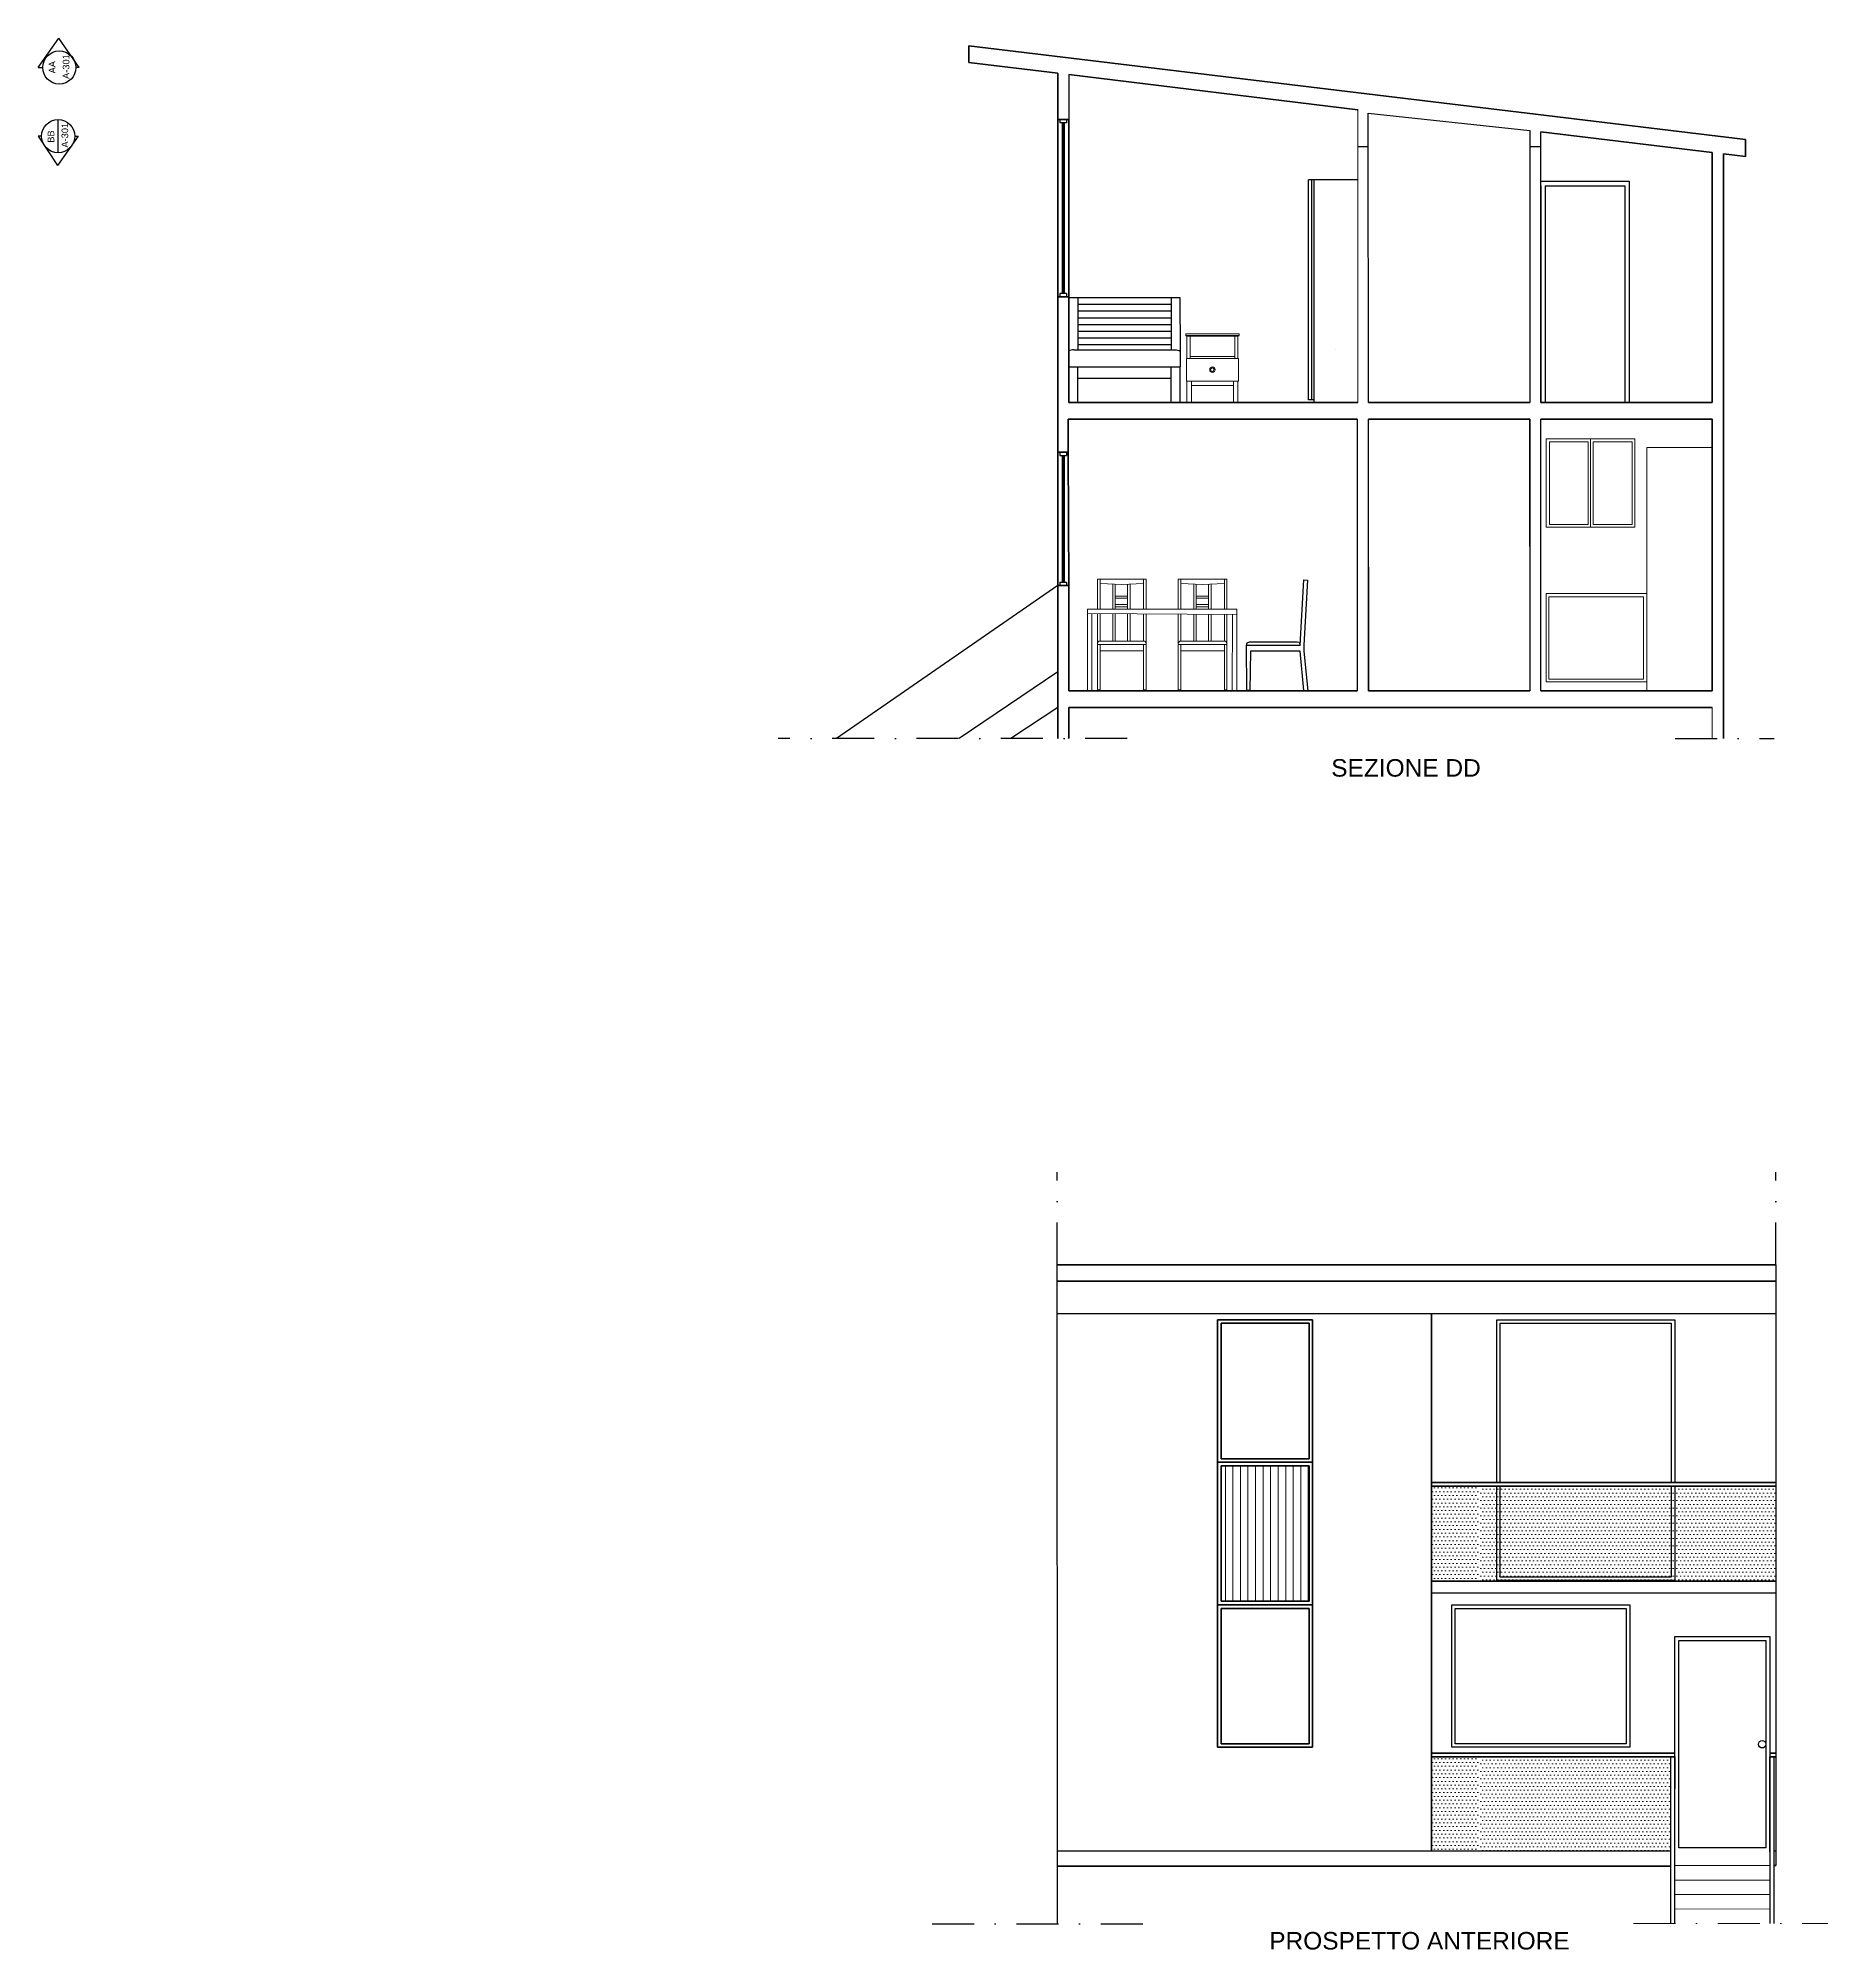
# Model space of a CAD drawing. Header units: millimetres. Extents: x 973 to 8173, y 576 to 2646.
# Drawn here: x 2807 to 4426, y 576 to 2305 of the extents above; entities that cross this region are included whole.
import ezdxf

# ---------------------------------------------------------------- set-up
doc = ezdxf.new("R2010")
doc.units = ezdxf.units.MM
doc.linetypes.add('TRATTOPUNTO', pattern=[25.4, 12.7, -6.35, 0, -6.35])
for name, color, linetype, lineweight in [('A-ELEV-MBE1', 7, 'Continuous', 35), ('A-ELEV-PATT', 8, 'Continuous', 18), ('A-FURN', 8, 'Continuous', 18), ('A-GLAZ-FULL', 4, 'Continuous', 25), ('A-SECT-MCUT', 7, 'Continuous', 35), ('A-WALL-FULL-INTR', 7, 'Continuous', 35), ('quote', 3, 'Continuous', 18)]:
    doc.layers.add(name, color=color, linetype=linetype, lineweight=lineweight)
for name, color, linetype in [('linee di prosp', 3, 'Continuous'), ('SECT-SYMB', 6, 'Continuous'), ('struttura', 7, 'Continuous')]:
    doc.layers.add(name, color=color, linetype=linetype)
doc.styles.get("Standard").update_dxf_attribs({"font": 'Arial.ttf'})

msp = doc.modelspace()

# ---------------------------------------------------------------- hatches: boundary and pattern name
at = {"layer": 'A-ELEV-PATT'}
h = msp.add_hatch(dxfattribs=at)
h.set_pattern_fill('ANSI31', color=4, scale=2.149242, angle=405, style=0)
h.set_pattern_definition([(90, (1765.5235, -5186.2445), (-6.823845, 5e-15), [])])
h.paths.add_polyline_path([(3877.1, 890.9), (3924.4, 890.9), (3956.6, 890.9), (3956.6, 1013.4), (3924.4, 1013.4), (3877.1, 1013.4)])
h = msp.add_hatch(dxfattribs=at)
h.set_pattern_fill('DOTS', color=4, scale=2.149242, angle=360, style=0)
h.set_pattern_definition([(360, (2717.1736, -4475.9343), (1.7059612, 3.4119224), [0, -3.4119224])])
h.paths.add_polyline_path([(4110.8, 909.5), (4068.2, 909.5), (4068.2, 994.8), (4110.8, 994.8)])
h = msp.add_hatch(dxfattribs=at)
h.set_pattern_fill('DOTS', color=4, scale=2.149242, angle=360, style=0)
h.set_pattern_definition([(360, (2716.5633, -4941.231), (1.7059612, 3.4119224), [0, -3.4119224])])
h.paths.add_polyline_path([(4379.1, 909.5), (4110.8, 909.5), (4110.8, 994.8), (4379.1, 994.8)])
h = msp.add_hatch(dxfattribs=at)
h.set_pattern_fill('DOTS', color=4, scale=2.149242, angle=360, style=0)
h.set_pattern_definition([(360, (2717.1735, -4720.948), (1.7059612, 3.4119224), [0, -3.4119224])])
h.paths.add_polyline_path([(4110.8, 664.5), (4068.2, 664.5), (4068.2, 749.8), (4110.8, 749.8)])
h = msp.add_hatch(dxfattribs=at)
h.set_pattern_fill('DOTS', color=4, scale=2.149242, angle=360, style=0)
h.set_pattern_definition([(360, (2716.5633, -5186.2445), (1.7059612, 3.4119224), [0, -3.4119224])])
h.paths.add_polyline_path([(4283.9, 664.5), (4283.9, 749.8), (4110.8, 749.8), (4110.8, 664.5)])
h.paths.add_polyline_path([(4379.1, 664.8), (4377.2, 664.8), (4377.2, 664.5), (4379.1, 664.5)])

# ---------------------------------------------------------------- linework, layer by layer
for p, q in [((3739.3, 2272.1), (3739.3, 2231.6)), ((4000.2, 1960.5), (4000.2, 1714.6)), ((4067.3, 909.1), (4373.6, 909.1)), ((4067.3, 909.1), (4067.3, 898.4)), ((4379.1, 909.1), (4379.1, 898.4))]:
    msp.add_line(p, q)
at = {"color": 7}
for p, q in [((4010.3, 1975.6), (4010.2, 2237.1)), ((4010.2, 2237.1), (4156.3, 2221.5)), ((4000.9, 2207), (4010.2, 2207)), ((4156.3, 2207), (4166.3, 2207)), ((4010.3, 1714.6), (4010.3, 1960.5)), ((4067.3, 898.4), (4379.1, 898.4))]:
    msp.add_line(p, q, dxfattribs=at)
at = {"color": 3}
for p, q in [((3956.2, 1978), (3956.2, 2176.8)), ((4000.9, 2176.8), (3956.2, 2176.8)), ((3959.2, 1978), (3959.2, 2176.8)), ((3961.1, 2176.8), (3961.1, 1981.6)), ((3961.1, 1978), (3956.2, 1978)), ((3961.1, 1981.6), (3961.1, 1975.6)), ((4000.2, 1975.6), (3961.1, 1975.6)), ((3729.2, 1810), (3529, 1671.5)), ((3947.6, 1758.5), (3948.6, 1755.9)), ((3729.2, 1731.7), (3640, 1671.5)), ((3729.2, 1699.5), (3686.8, 1671.5)), ((3728.5, 1195.3), (3728.8, 651.2)), ((4379.1, 1195.3), (4379.1, 651.8)), ((3728.6, 1151.2), (4379.1, 1151.2)), ((4287.5, 750.1), (4287.5, 721.4)), ((4283.9, 664.8), (3728.8, 664.8)), ((4379.1, 664.8), (4377.2, 664.8)), ((3728.8, 651.2), (3728.8, 599))]:
    msp.add_line(p, q, dxfattribs=at)
at = {"color": 3, "linetype": 'TRATTOPUNTO', "ltscale": 3}
for p, q in [((3792.2, 1671.5), (3476.4, 1671.5)), ((4287.8, 1671.5), (4377.6, 1671.5)), ((3728.6, 1195.3), (3728.6, 1279.2)), ((4379.1, 1195.3), (4379.1, 1279.2)), ((3615.5, 599), (3822.1, 599))]:
    msp.add_line(p, q, dxfattribs=at)
at = {"color": 3}
for points in [[(3952, 1815), (3955.3, 1814.8), (3951.9, 1755.9), (3951.9, 1750.4), (3955.4, 1714.6), (3952, 1715), (3948.6, 1750.4), (3903.7, 1750.4), (3903.1, 1715), (3900.2, 1715), (3900, 1755.9), (3948.6, 1755.9), (3952, 1815)], [(3900, 1755.9), (3900.6, 1758.1), (3902.8, 1758.9), (3946, 1758.9), (3947.6, 1758.5)], [(4126.4, 998.3), (4126.4, 1145.6), (4287.5, 1145.6), (4287.5, 998.3)], [(4129.7, 998.3), (4129.7, 1142.3), (4284.3, 1142.3), (4284.3, 998.3)], [(4287.5, 995.1), (4287.5, 909.5), (4126.4, 909.5), (4126.4, 995.1)], [(4284.3, 995.1), (4284.3, 912.7), (4129.7, 912.7), (4129.7, 995.1)], [(4287.5, 753.3), (4287.5, 858.8), (4373.6, 858.8), (4373.6, 753.3)], [(4291.1, 753.3), (4291.1, 855.2), (4370, 855.2), (4370, 753.3)], [(4283.9, 599.2), (4283.9, 750.1)], [(4287.5, 599.2), (4287.5, 753.3)], [(4370, 753.3), (4370, 667.7), (4291.1, 667.7), (4291.1, 753.3)], [(4373.6, 753.3), (4373.6, 599.3)], [(4377.2, 750.1), (4377.2, 599.3)]]:
    msp.add_lwpolyline(points, dxfattribs=at)
for points in [[(4085.7, 887.7), (4246.8, 887.7), (4246.8, 758.7), (4085.7, 758.7)], [(4088.9, 884.4), (4243.6, 884.4), (4243.6, 761.9), (4088.9, 761.9)]]:
    msp.add_lwpolyline(points, close=True, dxfattribs=at)
msp.add_circle((4366.6, 761.5), 3.41, dxfattribs=at)
at = {"layer": 'A-ELEV-MBE1', "color": 7}
for p, q in [((4010.3, 1714.6), (4010.3, 1826.5)), ((4010.3, 1714.6), (4010.3, 1826)), ((4379.1, 1195.3), (3728.6, 1195.3)), ((4379.1, 1180.3), (3728.6, 1180.3)), ((4379.1, 909.1), (4067.9, 909.1))]:
    msp.add_line(p, q, dxfattribs=at)
at = {"layer": 'A-ELEV-MBE1', "color": 3}
for p, q in [((3873.9, 1016.6), (3873.9, 1145.6)), ((3927.6, 1145.6), (3873.9, 1145.6)), ((3873.9, 1145.6), (3927.6, 1145.6)), ((3956.6, 1142.3), (3877.1, 1142.3)), ((3877.1, 1019.8), (3877.1, 1142.3)), ((3927.6, 1145.6), (3959.9, 1145.6)), ((3959.9, 1145.6), (3927.6, 1145.6)), ((3956.6, 1019.8), (3956.6, 1142.3)), ((3959.9, 1016.6), (3959.9, 1145.6)), ((3873.9, 1013.3), (3873.9, 1124.1)), ((3873.9, 1016.6), (3927.7, 1016.6)), ((3927.6, 1016.6), (3873.9, 1016.6)), ((3927.6, 1016.6), (3873.9, 1016.6)), ((3873.9, 882.3), (3873.9, 1013.3)), ((3877.1, 1019.8), (3956.6, 1019.8)), ((3877.1, 1019.8), (3956.6, 1019.8)), ((3877.1, 890.9), (3877.1, 1013.4)), ((3877.1, 1013.4), (3924.4, 1013.4)), ((3956.6, 1013.4), (3924.4, 1013.4)), ((3927.6, 1016.6), (3959.9, 1016.6)), ((3927.6, 1016.6), (3959.9, 1016.6)), ((3959.9, 1016.6), (3927.7, 1016.6)), ((3956.6, 890.9), (3956.6, 1013.4)), ((3959.9, 882.3), (3959.9, 1016.6)), ((3873.9, 887.7), (3927.6, 887.7)), ((3927.6, 887.7), (3873.9, 887.7)), ((3873.9, 758.7), (3873.9, 882.3)), ((3924.4, 890.9), (3877.1, 890.9)), ((3877.1, 761.9), (3877.1, 884.4)), ((3956.6, 884.4), (3877.1, 884.4)), ((3924.4, 890.9), (3956.6, 890.9)), ((3959.9, 887.7), (3927.6, 887.7)), ((3927.6, 887.7), (3959.9, 887.7)), ((3956.6, 761.9), (3956.6, 884.4)), ((3959.9, 758.7), (3959.9, 882.3)), ((3877.1, 761.9), (3956.6, 761.9)), ((3927.6, 758.7), (3873.9, 758.7)), ((3927.6, 758.7), (3959.9, 758.7)), ((4379.1, 651.8), (4377.2, 651.8))]:
    msp.add_line(p, q, dxfattribs=at)
at = {"layer": 'A-ELEV-MBE1', "color": 4}
for p, q in [((4379.1, 998.3), (4067.3, 998.3)), ((4379.1, 995.1), (4067.3, 995.1)), ((4287.5, 753.3), (4067.3, 753.3)), ((4287.5, 750.1), (4067.3, 750.1)), ((4379.1, 753.3), (4373.6, 753.3)), ((4379.1, 750.1), (4373.6, 750.1))]:
    msp.add_line(p, q, dxfattribs=at)
at = {"layer": 'A-ELEV-MBE1'}
msp.add_line((4373.6, 664.1), (4373.6, 750.1), dxfattribs=at)
at = {"layer": 'A-ELEV-MBE1', "color": 7}
msp.add_lwpolyline([(4156.3, 1975.6), (4086.3, 1975.6)], dxfattribs=at)
at = {"layer": 'A-ELEV-MBE1', "color": 3}
for points in [[(4035.9, 651.2), (3728.8, 651.2)], [(4283.9, 651.2), (4035.9, 651.2)]]:
    msp.add_lwpolyline(points, dxfattribs=at)
at = {"layer": 'A-FURN', "color": 3}
for p, q in [((3845.3, 2037.6), (3893.3, 2037.6)), ((3845.3, 2037.6), (3845.3, 2036.1)), ((3845.3, 2036.1), (3846.2, 2035.6)), ((3892.3, 2035.6), (3846.2, 2035.6)), ((3893.3, 2036.1), (3892.3, 2035.6)), ((3893.3, 2037.6), (3893.3, 2036.1)), ((3849.1, 2017.2), (3889.4, 2017.2)), ((3846.2, 1994.9), (3846.2, 1975.6)), ((3850.2, 1975.6), (3850.2, 1994.9)), ((3850.2, 1990.9), (3888.3, 1990.9)), ((3888.3, 1994.9), (3888.3, 1975.6)), ((3892.3, 1975.6), (3892.3, 1994.9)), ((3846.2, 1975.6), (3850.2, 1975.6)), ((3888.3, 1975.6), (3892.3, 1975.6)), ((4251.3, 1942.6), (4171.3, 1942.6)), ((4171.3, 1942.6), (4171.3, 1862.6)), ((4209.1, 1939.9), (4174.1, 1939.9)), ((4174.1, 1939.9), (4174.1, 1865.2)), ((4209.1, 1939.9), (4209.1, 1865.2)), ((4211.3, 1942.6), (4211.3, 1862.6)), ((4249, 1939.9), (4213.6, 1939.9)), ((4213.6, 1939.9), (4213.6, 1865.2)), ((4249, 1865.2), (4249, 1939.9)), ((4251.3, 1862.6), (4251.3, 1942.6)), ((4321.3, 1934.6), (4262.3, 1934.6)), ((4262.3, 1934.6), (4262.3, 1714.6)), ((4171.3, 1862.6), (4251.3, 1862.6)), ((4174.1, 1865.2), (4209.1, 1865.2)), ((4213.6, 1865.2), (4249, 1865.2)), ((4171.3, 1722.6), (4171.3, 1802.6)), ((4171.3, 1802.6), (4262.3, 1802.6)), ((4173.7, 1725.1), (4173.7, 1799.7)), ((4173.7, 1799.7), (4259.2, 1799.7)), ((4259.2, 1725.1), (4259.2, 1799.7)), ((4262.3, 1802.6), (4262.3, 1802.6)), ((3756.1, 1714.6), (3756.2, 1788.6)), ((3756.2, 1788.6), (3891.2, 1788.6)), ((3756.2, 1788.6), (3756.2, 1784.6)), ((3756.2, 1784.6), (3891.2, 1783.6)), ((3760.1, 1714.6), (3760.1, 1784.6)), ((3887.2, 1714.9), (3887.4, 1783.6)), ((3891.2, 1783.6), (3891.2, 1788.6)), ((3891.2, 1783.6), (3891.2, 1714.6)), ((3765.2, 1756.4), (3809.2, 1756.4)), ((3807.9, 1759.5), (3766.4, 1759.5)), ((3838.3, 1756.4), (3882.4, 1756.4)), ((3881.1, 1759.5), (3839.6, 1759.5)), ((4262.3, 1722.6), (4171.3, 1722.6)), ((4259.2, 1725.1), (4173.7, 1725.1)), ((4287.5, 651.7), (4373.6, 651.8)), ((4287.5, 638.6), (4373.6, 638.6)), ((4287.5, 625.5), (4373.6, 625.5)), ((4287.5, 612.3), (4373.6, 612.4))]:
    msp.add_line(p, q, dxfattribs=at)
at = {"layer": 'A-FURN'}
for p, q in [((3980.2, 2023.1), (3980.2, 2023.1)), ((4171.3, 1862.6), (4171.3, 1862.6)), ((3756.1, 1714.6), (3760.1, 1714.6)), ((3891.2, 1714.6), (3887.2, 1714.9))]:
    msp.add_line(p, q, dxfattribs=at)
at = {"layer": 'A-FURN', "color": 7}
for p, q in [((4321.3, 1714.6), (4321.3, 1934.6)), ((4262.3, 1714.6), (4321.3, 1714.6)), ((4321.3, 1671.5), (4321.3, 1699.5))]:
    msp.add_line(p, q, dxfattribs=at)
at = {"layer": 'A-FURN', "color": 3, "linetype": 'TRATTOPUNTO', "ltscale": 3}
msp.add_line((4250.2, 599.2), (4426, 599.3), dxfattribs=at)
at = {"layer": 'A-FURN', "color": 3}
for points in [[(3846.2, 2015.4), (3846.2, 2035.6)], [(3849.1, 2035.6), (3849.1, 2015.4)], [(3889.4, 2015.4), (3889.4, 2035.6)], [(3892.3, 2035.6), (3892.3, 2015.4)], [(3765.2, 1788.6), (3765.2, 1815.5), (3767.5, 1815.5), (3767.5, 1788.6)], [(3767.5, 1811.8), (3787.1, 1810.8), (3806.9, 1811.8), (3806.9, 1815.5), (3767.5, 1815.5)], [(3779.2, 1788.6), (3779.2, 1811.2)], [(3781.3, 1811.1), (3781.3, 1788.6)], [(3792.5, 1788.6), (3792.5, 1811)], [(3794.9, 1811.2), (3794.9, 1788.6)], [(3806.9, 1788.6), (3806.9, 1815.5), (3809.2, 1815.5), (3809.2, 1788.6)], [(3838.3, 1788.6), (3838.3, 1815.5), (3840.7, 1815.5), (3840.7, 1788.6)], [(3840.7, 1811.8), (3860.2, 1810.8), (3880.1, 1811.8), (3880.1, 1815.5), (3840.7, 1815.5)], [(3852.4, 1788.6), (3852.4, 1811.2)], [(3854.4, 1811.1), (3854.4, 1788.6)], [(3865.6, 1788.6), (3865.6, 1811)], [(3868.1, 1811.2), (3868.1, 1788.6)], [(3880.1, 1788.6), (3880.1, 1815.5), (3882.4, 1815.5), (3882.4, 1788.6)], [(3765.2, 1757.4), (3765.2, 1784.5)], [(3767.5, 1784.5), (3767.5, 1759.5)], [(3779.2, 1759.5), (3779.2, 1784.4)], [(3781.3, 1784.4), (3781.3, 1759.5)], [(3794.9, 1784.3), (3794.9, 1759.5), (3792.5, 1759.5), (3792.5, 1784.3)], [(3806.9, 1759.5), (3806.9, 1784.2)], [(3809.2, 1784.2), (3809.2, 1715.5), (3806.9, 1715.5), (3806.9, 1756.4)], [(3838.3, 1757.4), (3838.3, 1784)], [(3840.7, 1784), (3840.7, 1759.5)], [(3852.4, 1759.5), (3852.4, 1783.9)], [(3854.4, 1783.9), (3854.4, 1759.5)], [(3868.1, 1783.8), (3868.1, 1759.5), (3865.6, 1759.5), (3865.6, 1783.8)], [(3880.1, 1759.5), (3880.1, 1783.7)], [(3882.4, 1783.7), (3882.4, 1715.5), (3880.1, 1715.5), (3880.1, 1756.4)], [(3767.5, 1756.4), (3767.5, 1715.5), (3765.2, 1715.5), (3765.2, 1756.6)], [(3840.7, 1756.4), (3840.7, 1715.5), (3838.3, 1715.5), (3838.3, 1756.6)]]:
    msp.add_lwpolyline(points, dxfattribs=at)
for points in [[(3845.8, 2015.4), (3892.7, 2015.4), (3892.7, 1994.9), (3845.8, 1994.9)], [(3781.3, 1800.3), (3792.5, 1800.3), (3792.5, 1798.3), (3781.3, 1798.3)], [(3854.4, 1800.3), (3865.6, 1800.3), (3865.6, 1798.3), (3854.4, 1798.3)], [(3781.3, 1792.6), (3792.5, 1792.6), (3792.5, 1790.6), (3781.3, 1790.6)], [(3854.4, 1792.6), (3865.6, 1792.6), (3865.6, 1790.6), (3854.4, 1790.6)], [(3767.5, 1750.9), (3806.9, 1750.9), (3806.9, 1756.4), (3767.5, 1756.4)], [(3840.7, 1750.9), (3880.1, 1750.9), (3880.1, 1756.4), (3840.7, 1756.4)]]:
    msp.add_lwpolyline(points, close=True, dxfattribs=at)
for radius in [2.47, 1.59]:
    msp.add_circle((3869.2, 2005.2), radius, dxfattribs=at)
for centre, start, end in [((3768.1, 1757), 123.8161, 190.8968), ((3806.3, 1757), 349.1032, 56.1839), ((3841.3, 1757), 123.8161, 190.8968), ((3879.4, 1757), 349.1032, 56.1839)]:
    msp.add_arc(centre, 2.97, start, end, dxfattribs=at)
at = {"layer": 'A-GLAZ-FULL'}
for p, q in [((3731.2, 2231.6), (3731.2, 2228.6)), ((3737.2, 2231.6), (3737.2, 2228.6)), ((3737.2, 2228.6), (3731.2, 2228.6)), ((3733.2, 2228.6), (3733.2, 2074)), ((3734.2, 2228.6), (3734.2, 2074)), ((3735.2, 2228.6), (3735.2, 2074)), ((3737.2, 2074), (3731.2, 2074)), ((3731.2, 2074), (3731.2, 2071)), ((3737.2, 2074), (3737.2, 2071)), ((3731.2, 1930.4), (3731.2, 1927.4)), ((3731.2, 1927.4), (3737.2, 1927.4)), ((3733.2, 1927.4), (3733.2, 1813)), ((3734.2, 1927.4), (3734.2, 1813)), ((3735.2, 1927.4), (3735.2, 1813)), ((3737.2, 1930.4), (3737.2, 1927.4)), ((3731.2, 1813), (3737.2, 1813)), ((3731.2, 1813), (3731.2, 1810)), ((3737.2, 1813), (3737.2, 1810))]:
    msp.add_line(p, q, dxfattribs=at)
at = {"layer": 'A-SECT-MCUT', "color": 7}
for p, q in [((3648.9, 2283), (3648.9, 2298.2)), ((3729.2, 2273.3), (3729.2, 2231.6)), ((3729.2, 2231.6), (3739.3, 2231.6)), ((4321.3, 1975.6), (4321.3, 2201.6)), ((4331.5, 2200.3), (4331.5, 2171.3)), ((4351.6, 2213.3), (4351.6, 2197.9)), ((4331.5, 2171.3), (4331.5, 1970.6)), ((3729.2, 2071), (3739.3, 2071)), ((3729.2, 1970.6), (3729.2, 1930.4)), ((3738.6, 1930.4), (3738.6, 1960.5)), ((4000.2, 1960.5), (3738.6, 1960.5)), ((3729.2, 1810), (3739.3, 1810))]:
    msp.add_line(p, q, dxfattribs=at)
at = {"layer": 'A-SECT-MCUT'}
for p, q in [((3739.3, 2231.6), (3739.3, 2231.6)), ((4156.3, 1975.6), (4156.3, 1975.6)), ((3729.2, 1930.4), (3738.6, 1930.4)), ((4067.3, 1151.2), (4067.3, 664.8))]:
    msp.add_line(p, q, dxfattribs=at)
at = {"layer": 'A-SECT-MCUT', "color": 3}
msp.add_line((4067.3, 1151.2), (4067.3, 664.8), dxfattribs=at)
at = {"layer": 'A-SECT-MCUT', "color": 7}
for points in [[(4351.6, 2213.3), (3648.9, 2298.2)], [(3729.2, 2273.3), (3648.9, 2283)], [(4000.9, 2240.4), (3739.3, 2272.1)], [(4321.3, 2201.6), (4166.3, 2220.4)], [(4351.6, 2197.9), (4331.5, 2200.3)], [(3729.2, 2071), (3729.2, 1970.6)], [(4000.9, 1975.6), (3739.3, 1975.6)], [(4156.3, 1975.6), (4010.3, 1975.6)], [(4321.3, 1975.6), (4166.3, 1975.6)], [(4331.5, 1930.4), (4331.5, 1671.5)], [(3729.2, 1810), (3729.2, 1671.5)], [(3739.3, 1810), (3739.3, 1714.6)], [(4321.3, 1810), (4321.3, 1714.6)], [(4000.2, 1714.6), (3739.3, 1714.6)], [(4086.3, 1714.6), (4010.3, 1714.6)], [(4156.3, 1714.6), (4086.3, 1714.6)], [(4321.3, 1714.6), (4166.3, 1714.6)], [(4321.3, 1699.5), (4316.5, 1699.5), (3739.3, 1699.5)], [(3739.3, 1699.5), (3739.3, 1671.5)]]:
    msp.add_lwpolyline(points, dxfattribs=at)
at = {"layer": 'A-SECT-MCUT'}
for points in [[(3739.3, 2071), (3739.3, 1975.6)], [(4156.3, 1845.6), (4156.3, 1960.5)]]:
    msp.add_lwpolyline(points, dxfattribs=at)
at = {"layer": 'A-WALL-FULL-INTR', "color": 253}
for p, q in [((3729.2, 2231.6), (3729.2, 2071)), ((3739.3, 2071), (3739.3, 2231.6)), ((3729.2, 1930.4), (3729.2, 1810)), ((3738.6, 1930.4), (3739.3, 1810))]:
    msp.add_line(p, q, dxfattribs=at)
at = {"layer": 'A-WALL-FULL-INTR'}
msp.add_line((4000.2, 1975.6), (4000.2, 1975.6), dxfattribs=at)
at = {"layer": 'A-WALL-FULL-INTR', "color": 7}
for p, q in [((4010.3, 1960.5), (4156.3, 1960.5)), ((4166.3, 1960.5), (4321.3, 1960.5)), ((4321.3, 1810), (4321.3, 1960.5)), ((4331.5, 1930.4), (4331.5, 1970.6))]:
    msp.add_line(p, q, dxfattribs=at)
at = {"layer": 'linee di prosp', "color": 3}
msp.add_line((3845.3, 2036.1), (3893.3, 2036.1), dxfattribs=at)
at = {"layer": 'quote', "color": 7}
msp.add_line((4000.9, 2241), (4000.9, 1975.6), dxfattribs=at)
at = {"layer": 'SECT-SYMB', "color": 4}
for p, q in [((2806.8, 2278.6), (2825.4, 2305)), ((2843.9, 2278.6), (2825.4, 2305)), ((2806.8, 2278.6), (2810.9, 2278.6)), ((2843.9, 2278.6), (2840.9, 2278.6)), ((2824.8, 2201.4), (2824.8, 2231.4)), ((2809.8, 2216.4), (2806.8, 2216.4)), ((2806.8, 2216.4), (2824.3, 2190)), ((2842.8, 2216.4), (2824.3, 2190)), ((2839.8, 2216.4), (2842.8, 2216.4))]:
    msp.add_line(p, q, dxfattribs=at)
for centre in [(2825.9, 2278.6), (2824.8, 2216.4)]:
    msp.add_circle(centre, 15, dxfattribs=at)
at = {"layer": 'struttura', "color": 7}
for p, q in [((4156.3, 2221.5), (4156.3, 1975.6)), ((4166.3, 1975.6), (4166.3, 2220.4)), ((4156.3, 1957), (4156.3, 1714.6)), ((4166.3, 1714.6), (4166.3, 1960.5))]:
    msp.add_line(p, q, dxfattribs=at)
at = {"layer": 'struttura', "color": 3}
for p, q in [((4166.3, 2175.6), (4246.3, 2175.6)), ((4170.3, 2171.6), (4242.3, 2171.6)), ((4170.3, 2171.6), (4170.3, 1975.6)), ((4242.3, 2171.6), (4242.3, 1975.6)), ((4246.3, 2175.6), (4246.3, 1975.6)), ((3739.3, 2070.6), (3739.3, 1975.6)), ((3739.3, 2070.6), (3754, 2070.6)), ((3747.4, 2070.6), (3747.4, 2023.1)), ((3747.4, 2064.5), (3832, 2064.5)), ((3747.4, 2058.4), (3832, 2058.4)), ((3754, 2070.6), (3825, 2070.6)), ((3825, 2070.6), (3839.7, 2070.6)), ((3832, 2070.6), (3832, 2023.1)), ((3839.7, 2070.6), (3840.1, 2021.9)), ((3747.4, 2052.2), (3832, 2052.2)), ((3747.4, 2046.1), (3832, 2046.1)), ((3747.4, 2040), (3832, 2040)), ((3747.4, 2033.9), (3821.4, 2033.9)), ((3747.4, 2027.8), (3824.4, 2027.8)), ((3821.4, 2033.9), (3832, 2033.9)), ((3824.4, 2027.8), (3832, 2027.8)), ((3739.3, 2007.6), (3840.1, 2007.6)), ((3743.7, 2023.1), (3835.7, 2023.1)), ((3747.4, 1975.6), (3747.4, 2007.6)), ((3747.4, 2007.6), (3831.7, 2007.6)), ((3754, 2023.1), (3754, 2023.1)), ((3825, 2023.1), (3825, 2023.1)), ((3832, 1975.6), (3832, 2007.5)), ((3840.1, 1975.5), (3840.1, 2007.6)), ((3747.4, 1997.4), (3831.7, 1997.4)), ((3739.3, 1975.6), (3747.4, 1975.6)), ((3840.1, 1975.5), (3832, 1975.6))]:
    msp.add_line(p, q, dxfattribs=at)
at = {"layer": 'struttura'}
for p, q in [((4166.3, 2171.6), (4166.3, 1975.6)), ((3739.3, 1975.6), (3739.3, 2007.6)), ((3746.7, 1975.6), (3739.3, 1975.6))]:
    msp.add_line(p, q, dxfattribs=at)
at = {"layer": 'struttura', "color": 3}
for points in [[(3743.7, 2023.1, 0.12952), (3739.3, 2021.9), (3739.3, 2007.6)], [(3835.7, 2023.1, -0.12952), (3840.1, 2021.9), (3840.1, 2007.6)]]:
    msp.add_lwpolyline(points, format="xyb", dxfattribs=at)

# ---------------------------------------------------------------- texts
at = {"layer": 'quote', "attachment_point": 1}
for s, width, insert, char_height in [('SEZIONE DD', 216.707, (3976.7, 1652.8), 15.85), ('PROSPETTO ANTERIORE', 290.005, (3920.6, 591.6), 15.851)]:
    msp.add_mtext_dynamic_manual_height_columns(s, width=width, gutter_width=12.5, heights=[0], dxfattribs=dict(at, insert=insert, char_height=char_height))
at = {"layer": 'SECT-SYMB', "color": 4}
for s, p in [('AA', (2822.4, 2273.2)), ('A-301', (2835, 2268.2)), ('BB', (2821.3, 2210.5)), ('A-301', (2833.9, 2206.1))]:
    msp.add_text(s, height=6, rotation=90, dxfattribs=at).set_placement(p)

doc.saveas('drawing.dxf')
